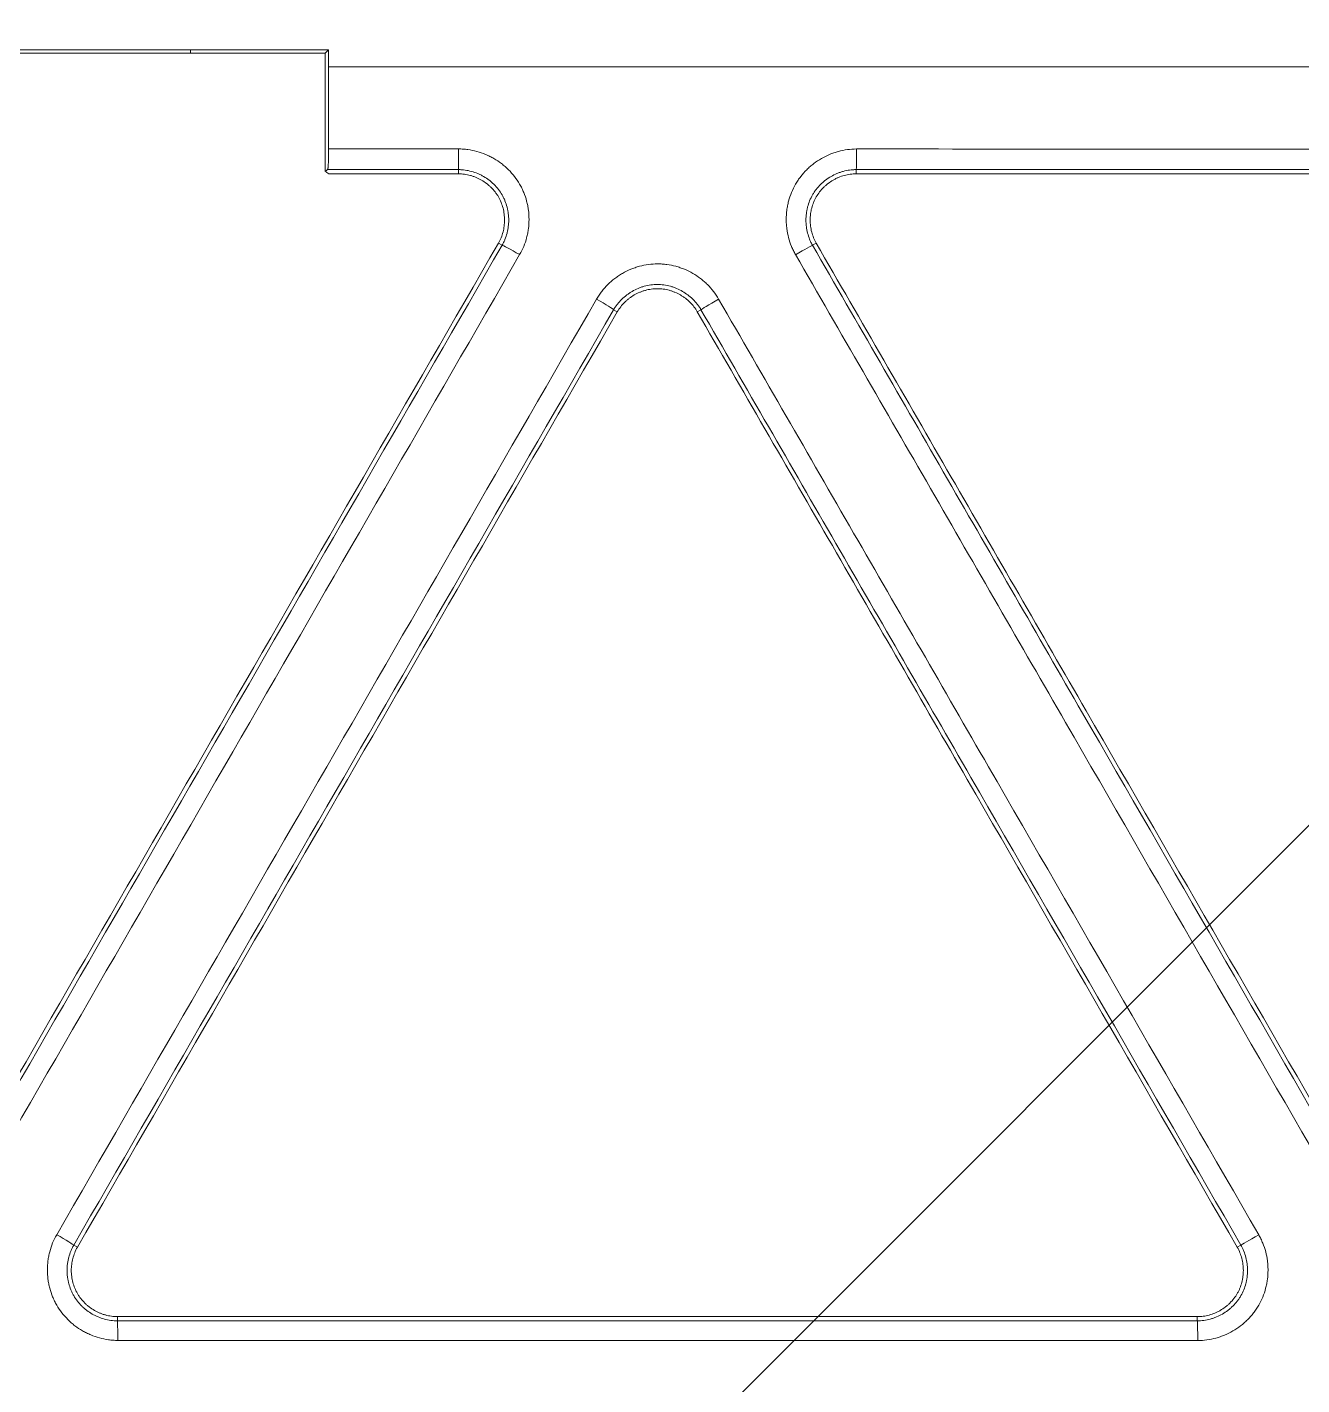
# Model space of a CAD drawing. Header units: inches. Extents: x 405346 to 489838, y -25612 to 14934.
# Drawn here: x 467439.32 to 467469.51, y 4533.59 to 4565.74 of the extents above; entities that cross this region are included whole.
import ezdxf

# ---------------------------------------------------------------- set-up
doc = ezdxf.new("R2010")
doc.units = ezdxf.units.IN
doc.header["$LTSCALE"] = 200
doc.header["$MEASUREMENT"] = 0
doc.linetypes.add('DH-HID2', pattern=[1.2, 0.8, -0.4])
doc.layers.add('FU-FURM', color=251, linetype='DH-HID2')
doc.layers.add('SS-EQ', color=2, linetype='Continuous', lineweight=20)

# ---------------------------------------------------------------- blocks, each defined once
blk = doc.blocks.new('FLLLL')
at = {"layer": 'FU-FURM'}
for centre, radius, start, end in [((467638.62, 3989.606), 194.252, 180.76696, 268.64347), ((467631.305, 3983.29), 213.601, 180.767, 268.64329)]:
    blk.add_arc(centre, radius, start, end, dxfattribs=at)
blk = doc.blocks.new('4way무풍')
at = {"layer": 'SS-EQ'}
for p, q in [((330.224, 330.224), (-339.635, -339.635)), ((202.112, 240.898), (202.112, 243.695)), ((205.27, 240.839), (205.27, 240.938)), ((214.692, 240.938), (214.692, 240.839)), ((206.304, 239.147), (206.217, 239.197)), ((213.744, 239.197), (213.657, 239.147)), ((209.033, 237.572), (208.946, 237.622)), ((211.014, 237.622), (210.928, 237.572)), ((196.159, 215.473), (196.246, 215.424)), ((223.716, 215.424), (223.802, 215.473)), ((197.193, 213.782), (197.193, 213.682)), ((222.768, 213.682), (222.768, 213.782))]:
    blk.add_line(p, q, dxfattribs=at)
for centre, major_axis, ratio, start_param, end_param in [((205.269, 241.412), (0, -0.474), 0.011817, 0.03522, 1.605102), ((214.691, 241.412), (0, -0.474), 0.01545, 0.035014, 1.602164), ((206.714, 238.91), (-0.41, 0.237), 0.034752, 4.717189, 6.248258), ((213.247, 238.91), (-0.41, -0.237), 0.018714, 3.176505, 4.683565), ((208.536, 237.858), (-0.41, 0.237), 0.034331, 3.17652, 4.715798), ((211.425, 237.858), (0.41, 0.237), 0.018909, 1.542275, 3.10668), ((195.749, 215.71), (-0.41, 0.237), 0.030114, 3.176515, 4.711674), ((224.212, 215.71), (-0.41, -0.237), 0.005067, 4.681389, 6.248278), ((197.193, 213.208), (0, 0.474), 0.016632, 4.73696, 6.248274), ((222.768, 213.208), (0, 0.474), 0.024351, 4.731809, 6.248268)]:
    blk.add_ellipse(centre, major_axis=major_axis, ratio=ratio, start_param=start_param, end_param=end_param, dxfattribs=at)
for points, knots in [([(0.032, 346.294), (6.969, 346.294), (13.906, 346.294), (27.78, 346.294), (34.717, 346.294), (55.528, 346.294), (69.403, 346.294), (97.151, 346.294), (111.025, 346.294), (138.774, 346.294), (152.648, 346.294), (180.396, 346.294), (194.27, 346.294), (215.082, 346.294), (222.019, 346.294), (235.893, 346.294), (242.83, 346.293), (253.236, 346.293), (256.704, 346.293), (263.641, 346.293), (267.11, 346.293), (272.313, 346.294), (274.047, 346.294), (276.648, 346.294), (277.516, 346.294), (279.25, 346.293), (280.117, 346.293), (281.418, 346.292), (281.851, 346.292), (282.718, 346.292), (283.152, 346.292), (283.802, 346.293), (284.019, 346.293), (284.453, 346.293), (284.669, 346.294), (285.103, 346.293), (285.32, 346.293), (285.753, 346.29), (285.97, 346.288), (286.62, 346.277), (287.054, 346.265), (287.92, 346.231), (288.353, 346.21), (289.653, 346.132), (290.519, 346.062), (291.818, 345.929), (292.25, 345.88), (292.899, 345.799), (293.116, 345.771), (293.548, 345.712), (294.627, 345.561), (295.697, 345.381), (298.249, 344.897), (299.929, 344.504), (302.417, 343.81), (304.065, 343.312), (305.692, 342.745), (308.116, 341.843), (309.711, 341.171), (311.481, 340.335), (311.677, 340.241), (312.069, 340.051), (312.265, 339.955), (312.851, 339.663), (313.238, 339.464), (314.393, 338.857), (315.91, 338.017), (317.385, 337.118), (318.837, 336.19), (319.553, 335.711), (320.962, 334.724), (322.351, 333.707), (324.369, 332.094), (326.323, 330.393), (327.582, 329.199), (328.355, 328.434), (328.586, 328.204), (328.815, 327.97), (328.968, 327.815), (329.044, 327.736), (329.423, 327.345), (329.723, 327.029), (330.61, 326.072), (331.762, 324.776), (333.399, 322.77), (334.43, 321.391), (335.932, 319.291), (336.873, 317.85), (338.196, 315.627), (339.047, 314.124), (339.838, 312.579), (340.313, 311.601), (340.454, 311.306), (340.593, 311.01), (340.685, 310.812), (340.731, 310.713), (340.958, 310.218), (341.136, 309.82), (341.654, 308.624), (342.309, 307.019), (343.186, 304.582), (343.7, 302.939), (344.419, 300.459), (344.828, 298.787), (345.336, 296.251), (345.487, 295.4), (345.755, 293.69), (345.871, 292.83), (345.994, 291.749), (346.017, 291.532), (346.062, 291.099), (346.083, 290.881), (346.143, 290.23), (346.178, 289.796), (346.239, 288.927), (346.265, 288.492), (346.307, 287.624), (346.324, 287.189), (346.342, 286.538), (346.347, 286.32), (346.354, 285.886), (346.356, 285.669), (346.359, 285.234), (346.359, 285.017), (346.359, 284.582), (346.359, 284.365), (346.359, 283.714), (346.358, 283.279), (346.358, 282.41), (346.358, 281.976), (346.358, 280.672), (346.358, 279.803), (346.359, 278.065), (346.359, 277.196), (346.359, 274.59), (346.359, 272.852), (346.358, 264.162), (346.359, 257.21), (346.359, 236.355), (346.359, 222.452), (346.359, 194.646), (346.359, 180.742), (346.359, 152.936), (346.359, 139.033), (346.359, 111.226), (346.359, 69.516), (346.359, 27.806), (346.359, 0)], [0, 0, 0, 0, 0.03125, 0.03125, 0.0625, 0.0625, 0.125, 0.125, 0.1875, 0.1875, 0.25, 0.25, 0.3125, 0.3125, 0.34375, 0.34375, 0.375, 0.375, 0.390625, 0.390625, 0.40625, 0.40625, 0.414062, 0.414062, 0.417969, 0.417969, 0.421875, 0.421875, 0.423828, 0.423828, 0.425781, 0.425781, 0.426758, 0.426758, 0.427734, 0.427734, 0.428711, 0.428711, 0.429687, 0.429687, 0.431641, 0.431641, 0.433594, 0.433594, 0.4375, 0.4375, 0.439453, 0.439453, 0.44043, 0.44043, 0.441406, 0.445312, 0.445312, 0.453125, 0.453125, 0.457031, 0.460937, 0.460937, 0.46875, 0.46875, 0.469727, 0.469727, 0.470703, 0.470703, 0.472656, 0.472656, 0.476562, 0.480469, 0.480469, 0.484375, 0.484375, 0.488281, 0.492187, 0.496094, 0.5, 0.5, 0.500977, 0.501465, 0.501465, 0.501953, 0.501953, 0.503906, 0.503906, 0.507812, 0.511719, 0.515625, 0.515625, 0.523437, 0.523437, 0.527344, 0.53125, 0.53125, 0.532227, 0.532715, 0.532715, 0.533203, 0.533203, 0.535156, 0.535156, 0.539062, 0.542969, 0.546875, 0.546875, 0.554687, 0.554687, 0.558594, 0.558594, 0.5625, 0.5625, 0.563477, 0.563477, 0.564453, 0.564453, 0.566406, 0.566406, 0.568359, 0.568359, 0.570312, 0.570312, 0.571289, 0.571289, 0.572266, 0.572266, 0.573242, 0.573242, 0.574219, 0.574219, 0.576172, 0.576172, 0.578125, 0.578125, 0.582031, 0.582031, 0.585937, 0.585937, 0.59375, 0.59375, 0.625, 0.625, 0.6875, 0.6875, 0.75, 0.75, 0.8125, 0.8125, 0.875, 1, 1, 1, 1]), ([(345.164, 0), (345.164, 27.72), (345.163, 69.299), (345.162, 110.879), (345.161, 138.598), (345.16, 152.458), (345.159, 180.178), (345.157, 194.038), (345.154, 221.758), (345.152, 235.618), (345.147, 256.407), (345.146, 263.337), (345.145, 272), (345.145, 273.732), (345.144, 276.331), (345.144, 277.197), (345.143, 278.93), (345.142, 279.796), (345.142, 281.095), (345.141, 281.528), (345.141, 282.395), (345.142, 282.828), (345.141, 283.694), (345.141, 284.127), (345.14, 284.777), (345.139, 284.993), (345.136, 285.426), (345.134, 285.643), (345.124, 286.293), (345.113, 286.726), (345.081, 287.592), (345.06, 288.025), (345.009, 288.891), (344.979, 289.324), (344.926, 289.973), (344.898, 290.298), (344.868, 290.622), (344.847, 290.839), (344.836, 290.947), (344.736, 291.92), (344.629, 292.78), (344.379, 294.49), (344.236, 295.34), (343.754, 297.876), (343.361, 299.547), (342.666, 302.024), (342.167, 303.666), (341.312, 306.1), (340.67, 307.703), (340.162, 308.898), (339.901, 309.494), (339.629, 310.086), (339.446, 310.481), (339.353, 310.677), (338.885, 311.657), (338.495, 312.43), (337.684, 313.954), (337.263, 314.706), (336.391, 316.188), (335.94, 316.919), (335.007, 318.359), (334.525, 319.069), (333.532, 320.468), (332.508, 321.846), (330.881, 323.85), (329.736, 325.143), (328.853, 326.097), (328.555, 326.413), (328.177, 326.804), (328.101, 326.882), (327.949, 327.037), (327.721, 327.27), (327.491, 327.5), (326.721, 328.264), (325.466, 329.454), (323.518, 331.149), (321.504, 332.755), (320.119, 333.766), (318.711, 334.748), (317.997, 335.224), (316.546, 336.146), (315.81, 336.592), (314.315, 337.454), (313.557, 337.87), (312.595, 338.371), (312.305, 338.52), (312.014, 338.666), (311.82, 338.764), (311.722, 338.812), (311.235, 339.053), (310.844, 339.24), (309.666, 339.79), (308.875, 340.138), (307.283, 340.799), (305.68, 341.425), (303.244, 342.257), (301.598, 342.742), (299.114, 343.417), (297.436, 343.796), (294.888, 344.258), (294.033, 344.394), (292.957, 344.542), (292.742, 344.57), (292.31, 344.625), (291.663, 344.703), (291.015, 344.771), (289.72, 344.892), (288.856, 344.953), (287.56, 345.018), (287.128, 345.036), (286.48, 345.054), (286.264, 345.059), (285.832, 345.066), (285.615, 345.069), (285.183, 345.072), (284.967, 345.073), (284.535, 345.074), (284.318, 345.075), (283.67, 345.075), (283.237, 345.076), (282.589, 345.076), (282.373, 345.076), (281.94, 345.076), (281.724, 345.076), (281.076, 345.076), (280.643, 345.076), (279.346, 345.077), (278.481, 345.077), (276.752, 345.078), (275.887, 345.078), (273.293, 345.079), (271.563, 345.079), (262.916, 345.08), (255.998, 345.082), (242.162, 345.085), (235.244, 345.086), (221.408, 345.088), (214.49, 345.089), (193.736, 345.092), (179.9, 345.093), (152.228, 345.095), (138.392, 345.096), (110.72, 345.097), (96.884, 345.097), (69.212, 345.098), (55.376, 345.098), (34.622, 345.098), (27.704, 345.099), (13.868, 345.099), (6.95, 345.099), (0.032, 345.099)], [0, 0, 0, 0, 0.125, 0.1875, 0.1875, 0.25, 0.25, 0.3125, 0.3125, 0.375, 0.375, 0.40625, 0.40625, 0.414063, 0.414063, 0.417969, 0.417969, 0.421875, 0.421875, 0.423828, 0.423828, 0.425781, 0.425781, 0.427734, 0.427734, 0.428711, 0.428711, 0.429688, 0.429688, 0.431641, 0.431641, 0.433594, 0.433594, 0.435547, 0.435547, 0.436523, 0.437012, 0.437012, 0.4375, 0.4375, 0.441406, 0.441406, 0.445313, 0.445313, 0.453125, 0.453125, 0.457031, 0.460938, 0.464844, 0.464844, 0.466797, 0.467773, 0.467773, 0.46875, 0.46875, 0.472656, 0.472656, 0.476563, 0.476563, 0.480469, 0.480469, 0.484375, 0.484375, 0.488281, 0.492188, 0.496094, 0.496094, 0.498047, 0.498047, 0.498535, 0.498535, 0.499023, 0.5, 0.5, 0.503906, 0.507813, 0.511719, 0.515625, 0.515625, 0.519531, 0.519531, 0.523438, 0.523438, 0.527344, 0.527344, 0.52832, 0.528809, 0.528809, 0.529297, 0.529297, 0.53125, 0.53125, 0.535156, 0.535156, 0.539063, 0.542969, 0.546875, 0.546875, 0.554688, 0.554688, 0.558594, 0.558594, 0.55957, 0.55957, 0.560547, 0.5625, 0.5625, 0.566406, 0.566406, 0.568359, 0.568359, 0.569336, 0.569336, 0.570313, 0.570313, 0.571289, 0.571289, 0.572266, 0.572266, 0.574219, 0.574219, 0.575195, 0.575195, 0.576172, 0.576172, 0.578125, 0.578125, 0.582031, 0.582031, 0.585938, 0.585938, 0.59375, 0.59375, 0.625, 0.625, 0.65625, 0.65625, 0.6875, 0.6875, 0.75, 0.75, 0.8125, 0.8125, 0.875, 0.875, 0.9375, 0.9375, 0.96875, 0.96875, 1, 1, 1, 1]), ([(182.757, 243.778), (185.452, 243.778), (188.146, 243.778), (193.535, 243.778), (196.229, 243.778), (198.923, 243.778)], [0, 0, 0, 0, 0.5, 0.5, 1, 1, 1, 1]), ([(198.923, 243.777), (199.468, 243.777), (200.013, 243.776), (201.102, 243.775), (201.647, 243.775), (202.191, 243.774)], [0, 0, 0, 0, 0.5, 0.5, 1, 1, 1, 1]), ([(202.191, 243.774), (202.178, 243.761), (202.165, 243.747), (202.138, 243.721), (202.125, 243.708), (202.112, 243.695)], [0, 0, 0, 0, 0.5, 0.5, 1, 1, 1, 1]), ([(238.109, 243.372), (235.116, 243.372), (232.123, 243.372), (226.137, 243.372), (223.144, 243.372), (217.158, 243.372), (214.165, 243.372), (208.179, 243.372), (205.185, 243.372), (202.192, 243.372)], [0, 0, 0, 0, 0.25, 0.25, 0.5, 0.5, 0.75, 0.75, 1, 1, 1, 1]), ([(202.172, 240.938), (202.174, 240.939), (202.175, 240.943), (202.178, 240.954), (202.178, 240.958), (202.18, 240.968), (202.181, 240.974), (202.183, 240.993), (202.184, 241.009), (202.186, 241.036), (202.187, 241.046), (202.188, 241.066), (202.189, 241.077), (202.19, 241.111), (202.191, 241.136), (202.193, 241.175), (202.193, 241.189), (202.194, 241.217), (202.194, 241.245), (202.195, 241.275), (202.195, 241.305), (202.195, 241.32), (202.196, 241.366), (202.196, 241.397), (202.196, 241.428)], [0, 0, 0, 0, 0.125, 0.125, 0.1875, 0.1875, 0.25, 0.25, 0.375, 0.375, 0.4375, 0.4375, 0.5, 0.5, 0.625, 0.625, 0.6875, 0.6875, 0.75, 0.8125, 0.8125, 0.875, 0.875, 1, 1, 1, 1]), ([(205.275, 241.428), (205.312, 241.428), (205.349, 241.427), (205.422, 241.422), (205.458, 241.418), (205.566, 241.403), (205.708, 241.374), (205.845, 241.327), (205.93, 241.292), (205.947, 241.284), (205.98, 241.269), (206.03, 241.245), (206.078, 241.22), (206.172, 241.165), (206.232, 241.125), (206.319, 241.059), (206.347, 241.036), (206.388, 241), (206.402, 240.987), (206.429, 240.962), (206.442, 240.95), (206.507, 240.886), (206.603, 240.777), (206.684, 240.656), (206.738, 240.562), (206.756, 240.529), (206.788, 240.463), (206.803, 240.43), (206.844, 240.33), (206.867, 240.261), (206.895, 240.156), (206.903, 240.121), (206.913, 240.067), (206.916, 240.049), (206.922, 240.013), (206.925, 239.995), (206.937, 239.904), (206.946, 239.759), (206.937, 239.614), (206.925, 239.524), (206.922, 239.506), (206.916, 239.47), (206.913, 239.452), (206.903, 239.398), (206.895, 239.362), (206.867, 239.257), (206.844, 239.188), (206.789, 239.054), (206.757, 238.989), (206.72, 238.925)], [0, 0, 0, 0, 0.03125, 0.03125, 0.0625, 0.0625, 0.125, 0.1875, 0.1875, 0.203125, 0.203125, 0.21875, 0.25, 0.25, 0.3125, 0.3125, 0.34375, 0.34375, 0.359375, 0.359375, 0.375, 0.375, 0.4375, 0.5, 0.5, 0.53125, 0.53125, 0.5625, 0.5625, 0.625, 0.625, 0.65625, 0.65625, 0.671875, 0.671875, 0.6875, 0.6875, 0.75, 0.8125, 0.8125, 0.828125, 0.828125, 0.84375, 0.84375, 0.875, 0.875, 0.9375, 0.9375, 1, 1, 1, 1]), ([(213.254, 238.925), (213.236, 238.956), (213.219, 238.989), (213.187, 239.055), (213.172, 239.088), (213.13, 239.189), (213.085, 239.326), (213.057, 239.469), (213.045, 239.56), (213.043, 239.578), (213.04, 239.614), (213.035, 239.669), (213.033, 239.723), (213.034, 239.832), (213.038, 239.904), (213.052, 240.013), (213.058, 240.048), (213.068, 240.102), (213.072, 240.12), (213.08, 240.156), (213.085, 240.174), (213.108, 240.262), (213.154, 240.399), (213.218, 240.53), (213.273, 240.624), (213.292, 240.656), (213.333, 240.716), (213.354, 240.746), (213.421, 240.832), (213.468, 240.886), (213.546, 240.962), (213.572, 240.987), (213.613, 241.023), (213.627, 241.035), (213.656, 241.058), (213.67, 241.069), (213.743, 241.125), (213.864, 241.205), (213.994, 241.27), (214.078, 241.305), (214.095, 241.312), (214.129, 241.325), (214.146, 241.331), (214.198, 241.349), (214.233, 241.359), (214.338, 241.388), (214.409, 241.402), (214.553, 241.422), (214.625, 241.427), (214.699, 241.427)], [0, 0, 0, 0, 0.03125, 0.03125, 0.0625, 0.0625, 0.125, 0.1875, 0.1875, 0.203125, 0.203125, 0.21875, 0.25, 0.25, 0.3125, 0.3125, 0.34375, 0.34375, 0.359375, 0.359375, 0.375, 0.375, 0.4375, 0.5, 0.5, 0.53125, 0.53125, 0.5625, 0.5625, 0.625, 0.625, 0.65625, 0.65625, 0.671875, 0.671875, 0.6875, 0.6875, 0.75, 0.8125, 0.8125, 0.828125, 0.828125, 0.84375, 0.84375, 0.875, 0.875, 0.9375, 0.9375, 1, 1, 1, 1]), ([(214.699, 241.427), (218.156, 241.426), (221.613, 241.426), (228.526, 241.425), (231.983, 241.425), (235.44, 241.424)], [0, 0, 0, 0, 0.5, 0.5, 1, 1, 1, 1]), ([(206.304, 239.147), (206.306, 239.15), (206.307, 239.153), (206.31, 239.159), (206.315, 239.167), (206.326, 239.187), (206.347, 239.228), (206.363, 239.264), (206.392, 239.335), (206.409, 239.385), (206.428, 239.46), (206.434, 239.485), (206.444, 239.537), (206.448, 239.563), (206.458, 239.64), (206.465, 239.744), (206.458, 239.847), (206.45, 239.912), (206.448, 239.925), (206.444, 239.951), (206.437, 239.99), (206.428, 240.028), (206.409, 240.103), (206.392, 240.152), (206.363, 240.224), (206.352, 240.248), (206.329, 240.295), (206.317, 240.318), (206.278, 240.386), (206.249, 240.429), (206.185, 240.511), (206.151, 240.55), (206.105, 240.596), (206.095, 240.605), (206.076, 240.622), (206.066, 240.631), (206.037, 240.657), (206.016, 240.673), (205.954, 240.721), (205.911, 240.749), (205.844, 240.788), (205.809, 240.807), (205.774, 240.824), (205.75, 240.835), (205.738, 240.84), (205.678, 240.865), (205.579, 240.899), (205.478, 240.92), (205.401, 240.931), (205.375, 240.934), (205.335, 240.936), (205.322, 240.937), (205.303, 240.938), (205.293, 240.938), (205.283, 240.938), (205.276, 240.938), (205.273, 240.938), (205.27, 240.938)], [0, 0, 0, 0, 0.003906, 0.003906, 0.007813, 0.015625, 0.03125, 0.0625, 0.0625, 0.125, 0.125, 0.15625, 0.15625, 0.1875, 0.1875, 0.25, 0.3125, 0.3125, 0.328125, 0.328125, 0.34375, 0.375, 0.375, 0.4375, 0.4375, 0.46875, 0.46875, 0.5, 0.5, 0.5625, 0.5625, 0.625, 0.625, 0.640625, 0.640625, 0.65625, 0.65625, 0.6875, 0.6875, 0.75, 0.75, 0.78125, 0.796875, 0.796875, 0.8125, 0.8125, 0.875, 0.9375, 0.9375, 0.96875, 0.96875, 0.984375, 0.984375, 0.992188, 0.996094, 0.996094, 1, 1, 1, 1]), ([(205.27, 240.839), (205.318, 240.839), (205.366, 240.836), (205.46, 240.823), (205.506, 240.813), (205.575, 240.794), (205.598, 240.787), (205.643, 240.771), (205.666, 240.763), (205.732, 240.735), (205.817, 240.693), (205.897, 240.64), (205.944, 240.604), (205.954, 240.596), (205.972, 240.581), (206, 240.558), (206.026, 240.534), (206.077, 240.484), (206.108, 240.448), (206.152, 240.392), (206.166, 240.373), (206.193, 240.333), (206.206, 240.312), (206.242, 240.25), (206.283, 240.165), (206.313, 240.074), (206.332, 240.005), (206.337, 239.982), (206.346, 239.934), (206.35, 239.911), (206.359, 239.84), (206.362, 239.793), (206.362, 239.721), (206.361, 239.697), (206.358, 239.65), (206.356, 239.626), (206.347, 239.554), (206.329, 239.461), (206.299, 239.371), (206.263, 239.283), (206.242, 239.239), (206.217, 239.197)], [0, 0, 0, 0, 0.0625, 0.0625, 0.125, 0.125, 0.15625, 0.15625, 0.1875, 0.1875, 0.25, 0.3125, 0.3125, 0.328125, 0.328125, 0.34375, 0.375, 0.375, 0.4375, 0.4375, 0.46875, 0.46875, 0.5, 0.5, 0.5625, 0.625, 0.625, 0.65625, 0.65625, 0.6875, 0.6875, 0.75, 0.75, 0.78125, 0.78125, 0.8125, 0.8125, 0.875, 0.9375, 0.9375, 1, 1, 1, 1]), ([(214.692, 240.938), (214.688, 240.938), (214.685, 240.938), (214.679, 240.938), (214.669, 240.938), (214.646, 240.937), (214.6, 240.935), (214.561, 240.931), (214.484, 240.921), (214.434, 240.91), (214.358, 240.89), (214.333, 240.882), (214.284, 240.865), (214.259, 240.856), (214.187, 240.825), (214.094, 240.779), (214.008, 240.722), (213.955, 240.682), (213.945, 240.674), (213.925, 240.657), (213.895, 240.632), (213.866, 240.606), (213.811, 240.551), (213.777, 240.512), (213.729, 240.451), (213.714, 240.43), (213.684, 240.386), (213.67, 240.364), (213.631, 240.296), (213.608, 240.25), (213.569, 240.154), (213.553, 240.105), (213.533, 240.029), (213.527, 240.003), (213.517, 239.952), (213.513, 239.926), (213.503, 239.849), (213.5, 239.797), (213.5, 239.719), (213.501, 239.693), (213.503, 239.654), (213.504, 239.641), (213.506, 239.615), (213.508, 239.602), (213.516, 239.537), (213.536, 239.435), (213.568, 239.337), (213.598, 239.264), (213.608, 239.24), (213.626, 239.205), (213.632, 239.193), (213.641, 239.176), (213.646, 239.167), (213.651, 239.159), (213.654, 239.153), (213.655, 239.15), (213.657, 239.147)], [0, 0, 0, 0, 0.003906, 0.003906, 0.007812, 0.015625, 0.03125, 0.0625, 0.0625, 0.125, 0.125, 0.15625, 0.15625, 0.1875, 0.1875, 0.25, 0.3125, 0.3125, 0.328125, 0.328125, 0.34375, 0.375, 0.375, 0.4375, 0.4375, 0.46875, 0.46875, 0.5, 0.5, 0.5625, 0.5625, 0.625, 0.625, 0.65625, 0.65625, 0.6875, 0.6875, 0.75, 0.75, 0.78125, 0.78125, 0.796875, 0.796875, 0.8125, 0.8125, 0.875, 0.9375, 0.9375, 0.96875, 0.96875, 0.984375, 0.984375, 0.992187, 0.996094, 0.996094, 1, 1, 1, 1]), ([(213.744, 239.197), (213.72, 239.239), (213.699, 239.282), (213.663, 239.37), (213.648, 239.415), (213.63, 239.484), (213.625, 239.508), (213.616, 239.555), (213.612, 239.579), (213.603, 239.65), (213.597, 239.744), (213.603, 239.84), (213.61, 239.899), (213.612, 239.911), (213.616, 239.935), (213.622, 239.97), (213.63, 240.005), (213.648, 240.074), (213.663, 240.119), (213.69, 240.185), (213.7, 240.207), (213.721, 240.25), (213.732, 240.271), (213.768, 240.333), (213.821, 240.412), (213.884, 240.483), (213.935, 240.534), (213.953, 240.55), (213.989, 240.582), (214.007, 240.597), (214.064, 240.64), (214.104, 240.666), (214.166, 240.702), (214.197, 240.719), (214.23, 240.735), (214.251, 240.745), (214.262, 240.749), (214.318, 240.773), (214.408, 240.804), (214.501, 240.823), (214.595, 240.836), (214.644, 240.839), (214.692, 240.839)], [0, 0, 0, 0, 0.0625, 0.0625, 0.125, 0.125, 0.15625, 0.15625, 0.1875, 0.1875, 0.25, 0.3125, 0.3125, 0.328125, 0.328125, 0.34375, 0.375, 0.375, 0.4375, 0.4375, 0.46875, 0.46875, 0.5, 0.5, 0.5625, 0.625, 0.625, 0.65625, 0.65625, 0.6875, 0.6875, 0.75, 0.75, 0.78125, 0.796875, 0.796875, 0.8125, 0.8125, 0.875, 0.9375, 0.9375, 1, 1, 1, 1]), ([(235.429, 240.938), (231.973, 240.938), (228.517, 240.938), (221.605, 240.938), (218.148, 240.938), (214.692, 240.938)], [0, 0, 0, 0, 0.5, 0.5, 1, 1, 1, 1]), ([(235.429, 240.839), (231.973, 240.839), (228.517, 240.839), (221.605, 240.839), (218.148, 240.839), (214.692, 240.839)], [0, 0, 0, 0, 0.5, 0.5, 1, 1, 1, 1]), ([(193.43, 217.049), (195.561, 220.741), (197.693, 224.432), (201.955, 231.815), (204.086, 235.506), (206.217, 239.197)], [0, 0, 0, 0, 0.5, 0.5, 1, 1, 1, 1]), ([(213.744, 239.197), (214.809, 237.352), (215.875, 235.506), (218.006, 231.815), (219.072, 229.969), (222.269, 224.432), (224.4, 220.741), (226.531, 217.049)], [0, 0, 0, 0, 0.25, 0.25, 0.5, 0.5, 1, 1, 1, 1]), ([(193.517, 216.999), (195.648, 220.691), (197.779, 224.382), (202.042, 231.765), (204.173, 235.456), (206.304, 239.147)], [0, 0, 0, 0, 0.5, 0.5, 1, 1, 1, 1]), ([(206.72, 238.925), (204.589, 235.234), (202.458, 231.542), (198.196, 224.158), (196.065, 220.466), (193.933, 216.774)], [0, 0, 0, 0, 0.5, 0.5, 1, 1, 1, 1]), ([(226.046, 216.771), (223.914, 220.464), (221.782, 224.156), (218.584, 229.695), (217.518, 231.541), (215.386, 235.233), (214.32, 237.079), (213.254, 238.925)], [0, 0, 0, 0, 0.5, 0.5, 0.75, 0.75, 1, 1, 1, 1]), ([(213.657, 239.147), (214.723, 237.302), (215.788, 235.456), (217.919, 231.765), (218.985, 229.919), (222.182, 224.382), (224.313, 220.69), (226.444, 216.999)], [0, 0, 0, 0, 0.25, 0.25, 0.5, 0.5, 1, 1, 1, 1]), ([(208.543, 237.873), (208.561, 237.905), (208.581, 237.936), (208.622, 237.997), (208.643, 238.026), (208.71, 238.113), (208.806, 238.221), (208.915, 238.316), (208.988, 238.372), (209.003, 238.382), (209.033, 238.404), (209.078, 238.435), (209.124, 238.463), (209.218, 238.518), (209.283, 238.55), (209.384, 238.592), (209.418, 238.605), (209.47, 238.623), (209.487, 238.628), (209.522, 238.639), (209.54, 238.644), (209.628, 238.668), (209.77, 238.697), (209.914, 238.707), (210.024, 238.707), (210.061, 238.705), (210.134, 238.701), (210.17, 238.697), (210.278, 238.682), (210.348, 238.668), (210.453, 238.639), (210.488, 238.629), (210.54, 238.611), (210.557, 238.605), (210.591, 238.592), (210.608, 238.585), (210.693, 238.55), (210.823, 238.485), (210.944, 238.405), (211.016, 238.349), (211.03, 238.338), (211.059, 238.315), (211.073, 238.303), (211.114, 238.267), (211.141, 238.242), (211.218, 238.165), (211.266, 238.111), (211.355, 237.996), (211.395, 237.936), (211.432, 237.873)], [0, 0, 0, 0, 0.03125, 0.03125, 0.0625, 0.0625, 0.125, 0.1875, 0.1875, 0.203125, 0.203125, 0.21875, 0.25, 0.25, 0.3125, 0.3125, 0.34375, 0.34375, 0.359375, 0.359375, 0.375, 0.375, 0.4375, 0.5, 0.5, 0.53125, 0.53125, 0.5625, 0.5625, 0.625, 0.625, 0.65625, 0.65625, 0.671875, 0.671875, 0.6875, 0.6875, 0.75, 0.8125, 0.8125, 0.828125, 0.828125, 0.84375, 0.84375, 0.875, 0.875, 0.9375, 0.9375, 1, 1, 1, 1]), ([(211.014, 237.622), (211.013, 237.624), (211.011, 237.627), (211.008, 237.633), (211.003, 237.641), (210.991, 237.661), (210.966, 237.699), (210.943, 237.731), (210.896, 237.792), (210.861, 237.831), (210.806, 237.886), (210.787, 237.903), (210.747, 237.938), (210.727, 237.954), (210.664, 238.002), (210.578, 238.059), (210.485, 238.105), (210.425, 238.131), (210.412, 238.136), (210.388, 238.145), (210.351, 238.158), (210.314, 238.17), (210.239, 238.19), (210.188, 238.201), (210.111, 238.211), (210.085, 238.214), (210.033, 238.217), (210.006, 238.218), (209.928, 238.218), (209.876, 238.215), (209.774, 238.201), (209.723, 238.19), (209.647, 238.17), (209.622, 238.162), (209.573, 238.145), (209.548, 238.135), (209.477, 238.105), (209.43, 238.082), (209.363, 238.043), (209.33, 238.023), (209.297, 238.001), (209.276, 237.986), (209.265, 237.978), (209.213, 237.938), (209.135, 237.87), (209.066, 237.793), (209.018, 237.731), (209.003, 237.71), (208.981, 237.678), (208.974, 237.667), (208.963, 237.65), (208.958, 237.641), (208.953, 237.633), (208.95, 237.627), (208.948, 237.625), (208.946, 237.622)], [0, 0, 0, 0, 0.003906, 0.003906, 0.007813, 0.015625, 0.03125, 0.0625, 0.0625, 0.125, 0.125, 0.15625, 0.15625, 0.1875, 0.1875, 0.25, 0.3125, 0.3125, 0.328125, 0.328125, 0.34375, 0.375, 0.375, 0.4375, 0.4375, 0.46875, 0.46875, 0.5, 0.5, 0.5625, 0.5625, 0.625, 0.625, 0.65625, 0.65625, 0.6875, 0.6875, 0.75, 0.75, 0.78125, 0.796875, 0.796875, 0.8125, 0.8125, 0.875, 0.9375, 0.9375, 0.96875, 0.96875, 0.984375, 0.984375, 0.992188, 0.996094, 0.996094, 1, 1, 1, 1]), ([(195.756, 215.722), (197.887, 219.414), (200.019, 223.106), (204.281, 230.49), (206.412, 234.181), (208.543, 237.873)], [0, 0, 0, 0, 0.5, 0.5, 1, 1, 1, 1]), ([(209.033, 237.572), (209.057, 237.614), (209.084, 237.653), (209.142, 237.728), (209.173, 237.764), (209.224, 237.814), (209.242, 237.83), (209.278, 237.862), (209.297, 237.877), (209.354, 237.92), (209.433, 237.973), (209.518, 238.015), (209.574, 238.038), (209.585, 238.043), (209.607, 238.051), (209.641, 238.064), (209.675, 238.074), (209.744, 238.093), (209.79, 238.103), (209.861, 238.112), (209.885, 238.115), (209.932, 238.118), (209.956, 238.119), (210.028, 238.119), (210.123, 238.113), (210.217, 238.094), (210.286, 238.075), (210.309, 238.068), (210.354, 238.052), (210.376, 238.043), (210.442, 238.016), (210.485, 237.995), (210.547, 237.959), (210.577, 237.94), (210.607, 237.92), (210.626, 237.906), (210.636, 237.899), (210.684, 237.863), (210.756, 237.8), (210.819, 237.729), (210.877, 237.654), (210.904, 237.614), (210.928, 237.572)], [0, 0, 0, 0, 0.0625, 0.0625, 0.125, 0.125, 0.15625, 0.15625, 0.1875, 0.1875, 0.25, 0.3125, 0.3125, 0.328125, 0.328125, 0.34375, 0.375, 0.375, 0.4375, 0.4375, 0.46875, 0.46875, 0.5, 0.5, 0.5625, 0.625, 0.625, 0.65625, 0.65625, 0.6875, 0.6875, 0.75, 0.75, 0.78125, 0.796875, 0.796875, 0.8125, 0.8125, 0.875, 0.9375, 0.9375, 1, 1, 1, 1]), ([(211.432, 237.873), (212.498, 236.027), (213.564, 234.181), (215.696, 230.489), (216.761, 228.642), (219.959, 223.104), (222.091, 219.412), (224.223, 215.719)], [0, 0, 0, 0, 0.25, 0.25, 0.5, 0.5, 1, 1, 1, 1]), ([(208.946, 237.622), (206.815, 233.931), (204.684, 230.239), (200.422, 222.857), (198.29, 219.165), (196.159, 215.473)], [0, 0, 0, 0, 0.5, 0.5, 1, 1, 1, 1]), ([(209.033, 237.572), (206.902, 233.881), (204.771, 230.189), (200.508, 222.807), (198.377, 219.115), (196.246, 215.424)], [0, 0, 0, 0, 0.5, 0.5, 1, 1, 1, 1]), ([(223.716, 215.424), (221.584, 219.115), (219.453, 222.807), (216.256, 228.344), (215.191, 230.19), (213.06, 233.881), (211.994, 235.726), (210.928, 237.572)], [0, 0, 0, 0, 0.5, 0.5, 0.75, 0.75, 1, 1, 1, 1]), ([(223.802, 215.473), (221.67, 219.165), (219.539, 222.856), (216.342, 228.393), (215.277, 230.239), (213.146, 233.93), (212.08, 235.776), (211.014, 237.622)], [0, 0, 0, 0, 0.5, 0.5, 0.75, 0.75, 1, 1, 1, 1]), ([(197.201, 213.22), (197.164, 213.22), (197.127, 213.221), (197.054, 213.226), (197.018, 213.23), (196.91, 213.244), (196.768, 213.274), (196.631, 213.321), (196.546, 213.356), (196.529, 213.363), (196.496, 213.379), (196.447, 213.402), (196.399, 213.428), (196.304, 213.482), (196.244, 213.523), (196.157, 213.589), (196.129, 213.612), (196.088, 213.648), (196.074, 213.66), (196.047, 213.685), (196.034, 213.698), (195.97, 213.762), (195.874, 213.871), (195.793, 213.991), (195.738, 214.086), (195.72, 214.118), (195.688, 214.184), (195.673, 214.217), (195.632, 214.318), (195.609, 214.386), (195.582, 214.491), (195.573, 214.527), (195.563, 214.58), (195.56, 214.598), (195.554, 214.635), (195.551, 214.653), (195.54, 214.743), (195.53, 214.888), (195.54, 215.033), (195.551, 215.123), (195.554, 215.141), (195.56, 215.178), (195.563, 215.196), (195.573, 215.25), (195.582, 215.285), (195.609, 215.39), (195.632, 215.459), (195.687, 215.593), (195.719, 215.658), (195.756, 215.722)], [0, 0, 0, 0, 0.03125, 0.03125, 0.0625, 0.0625, 0.125, 0.1875, 0.1875, 0.203125, 0.203125, 0.21875, 0.25, 0.25, 0.3125, 0.3125, 0.34375, 0.34375, 0.359375, 0.359375, 0.375, 0.375, 0.4375, 0.5, 0.5, 0.53125, 0.53125, 0.5625, 0.5625, 0.625, 0.625, 0.65625, 0.65625, 0.671875, 0.671875, 0.6875, 0.6875, 0.75, 0.8125, 0.8125, 0.828125, 0.828125, 0.84375, 0.84375, 0.875, 0.875, 0.9375, 0.9375, 1, 1, 1, 1]), ([(224.223, 215.719), (224.242, 215.687), (224.259, 215.655), (224.291, 215.589), (224.306, 215.556), (224.348, 215.455), (224.393, 215.317), (224.421, 215.175), (224.433, 215.084), (224.435, 215.066), (224.438, 215.029), (224.443, 214.975), (224.444, 214.92), (224.444, 214.812), (224.44, 214.739), (224.426, 214.631), (224.42, 214.595), (224.409, 214.541), (224.406, 214.523), (224.397, 214.488), (224.393, 214.47), (224.37, 214.382), (224.324, 214.244), (224.26, 214.114), (224.205, 214.019), (224.186, 213.988), (224.145, 213.927), (224.124, 213.898), (224.057, 213.812), (224.009, 213.758), (223.932, 213.681), (223.892, 213.644), (223.85, 213.609), (223.822, 213.586), (223.808, 213.574), (223.735, 213.519), (223.614, 213.439), (223.484, 213.374), (223.4, 213.339), (223.383, 213.332), (223.349, 213.319), (223.332, 213.313), (223.28, 213.295), (223.245, 213.285), (223.14, 213.256), (223.069, 213.242), (222.925, 213.222), (222.853, 213.217), (222.779, 213.217)], [0, 0, 0, 0, 0.03125, 0.03125, 0.0625, 0.0625, 0.125, 0.1875, 0.1875, 0.203125, 0.203125, 0.21875, 0.25, 0.25, 0.3125, 0.3125, 0.34375, 0.34375, 0.359375, 0.359375, 0.375, 0.375, 0.4375, 0.5, 0.5, 0.53125, 0.53125, 0.5625, 0.5625, 0.625, 0.625, 0.65625, 0.671875, 0.671875, 0.6875, 0.6875, 0.75, 0.8125, 0.8125, 0.828125, 0.828125, 0.84375, 0.84375, 0.875, 0.875, 0.9375, 0.9375, 1, 1, 1, 1]), ([(196.159, 215.473), (196.157, 215.471), (196.156, 215.468), (196.153, 215.462), (196.148, 215.453), (196.137, 215.433), (196.116, 215.393), (196.1, 215.357), (196.071, 215.285), (196.054, 215.236), (196.034, 215.161), (196.029, 215.135), (196.019, 215.084), (196.014, 215.058), (196.004, 214.98), (195.998, 214.877), (196.004, 214.773), (196.013, 214.708), (196.014, 214.695), (196.019, 214.669), (196.025, 214.63), (196.034, 214.592), (196.054, 214.517), (196.07, 214.468), (196.099, 214.396), (196.11, 214.372), (196.133, 214.325), (196.145, 214.302), (196.185, 214.234), (196.214, 214.191), (196.277, 214.109), (196.312, 214.07), (196.367, 214.015), (196.387, 213.997), (196.426, 213.963), (196.446, 213.946), (196.508, 213.899), (196.552, 213.87), (196.619, 213.831), (196.653, 213.813), (196.689, 213.796), (196.713, 213.785), (196.725, 213.78), (196.785, 213.754), (196.883, 213.72), (196.985, 213.699), (197.062, 213.689), (197.088, 213.686), (197.128, 213.683), (197.141, 213.683), (197.16, 213.682), (197.17, 213.682), (197.18, 213.682), (197.187, 213.682), (197.19, 213.682), (197.193, 213.682)], [0, 0, 0, 0, 0.003906, 0.003906, 0.007813, 0.015625, 0.03125, 0.0625, 0.0625, 0.125, 0.125, 0.15625, 0.15625, 0.1875, 0.1875, 0.25, 0.3125, 0.3125, 0.328125, 0.328125, 0.34375, 0.375, 0.375, 0.4375, 0.4375, 0.46875, 0.46875, 0.5, 0.5, 0.5625, 0.5625, 0.625, 0.625, 0.65625, 0.65625, 0.6875, 0.6875, 0.75, 0.75, 0.78125, 0.796875, 0.796875, 0.8125, 0.8125, 0.875, 0.9375, 0.9375, 0.96875, 0.96875, 0.984375, 0.984375, 0.992188, 0.996094, 0.996094, 1, 1, 1, 1]), ([(197.193, 213.782), (197.145, 213.782), (197.098, 213.785), (197.003, 213.798), (196.957, 213.808), (196.888, 213.827), (196.865, 213.834), (196.82, 213.849), (196.797, 213.858), (196.731, 213.886), (196.646, 213.928), (196.567, 213.981), (196.519, 214.017), (196.509, 214.025), (196.491, 214.04), (196.463, 214.063), (196.437, 214.087), (196.386, 214.137), (196.355, 214.173), (196.311, 214.229), (196.297, 214.248), (196.27, 214.288), (196.258, 214.308), (196.222, 214.371), (196.18, 214.456), (196.15, 214.546), (196.131, 214.616), (196.126, 214.639), (196.117, 214.686), (196.113, 214.71), (196.104, 214.781), (196.101, 214.828), (196.101, 214.9), (196.102, 214.923), (196.105, 214.971), (196.107, 214.995), (196.116, 215.067), (196.134, 215.16), (196.164, 215.25), (196.2, 215.338), (196.221, 215.382), (196.246, 215.424)], [0, 0, 0, 0, 0.0625, 0.0625, 0.125, 0.125, 0.15625, 0.15625, 0.1875, 0.1875, 0.25, 0.3125, 0.3125, 0.328125, 0.328125, 0.34375, 0.375, 0.375, 0.4375, 0.4375, 0.46875, 0.46875, 0.5, 0.5, 0.5625, 0.625, 0.625, 0.65625, 0.65625, 0.6875, 0.6875, 0.75, 0.75, 0.78125, 0.78125, 0.8125, 0.8125, 0.875, 0.9375, 0.9375, 1, 1, 1, 1]), ([(222.768, 213.682), (222.771, 213.682), (222.775, 213.682), (222.781, 213.682), (222.791, 213.682), (222.814, 213.683), (222.859, 213.685), (222.898, 213.689), (222.975, 213.699), (223.026, 213.71), (223.101, 213.73), (223.126, 213.738), (223.176, 213.755), (223.2, 213.765), (223.272, 213.795), (223.365, 213.841), (223.452, 213.898), (223.504, 213.938), (223.514, 213.946), (223.534, 213.963), (223.564, 213.988), (223.593, 214.014), (223.648, 214.069), (223.683, 214.108), (223.73, 214.169), (223.746, 214.19), (223.775, 214.234), (223.789, 214.256), (223.828, 214.324), (223.851, 214.371), (223.89, 214.466), (223.906, 214.516), (223.926, 214.591), (223.932, 214.617), (223.942, 214.668), (223.946, 214.694), (223.956, 214.771), (223.959, 214.823), (223.959, 214.901), (223.958, 214.927), (223.956, 214.966), (223.955, 214.979), (223.952, 215.005), (223.951, 215.018), (223.943, 215.083), (223.923, 215.185), (223.89, 215.284), (223.861, 215.356), (223.85, 215.38), (223.833, 215.415), (223.827, 215.427), (223.818, 215.444), (223.813, 215.453), (223.808, 215.462), (223.805, 215.467), (223.803, 215.47), (223.802, 215.473)], [0, 0, 0, 0, 0.003906, 0.003906, 0.007813, 0.015625, 0.03125, 0.0625, 0.0625, 0.125, 0.125, 0.15625, 0.15625, 0.1875, 0.1875, 0.25, 0.3125, 0.3125, 0.328125, 0.328125, 0.34375, 0.375, 0.375, 0.4375, 0.4375, 0.46875, 0.46875, 0.5, 0.5, 0.5625, 0.5625, 0.625, 0.625, 0.65625, 0.65625, 0.6875, 0.6875, 0.75, 0.75, 0.78125, 0.78125, 0.796875, 0.796875, 0.8125, 0.8125, 0.875, 0.9375, 0.9375, 0.96875, 0.96875, 0.984375, 0.984375, 0.992188, 0.996094, 0.996094, 1, 1, 1, 1]), ([(223.716, 215.424), (223.74, 215.382), (223.761, 215.339), (223.797, 215.251), (223.812, 215.206), (223.83, 215.137), (223.835, 215.113), (223.844, 215.066), (223.848, 215.042), (223.857, 214.971), (223.863, 214.876), (223.857, 214.781), (223.849, 214.722), (223.848, 214.71), (223.844, 214.686), (223.838, 214.651), (223.83, 214.616), (223.812, 214.547), (223.797, 214.502), (223.77, 214.436), (223.76, 214.414), (223.739, 214.371), (223.728, 214.35), (223.692, 214.288), (223.639, 214.209), (223.576, 214.138), (223.525, 214.087), (223.507, 214.071), (223.471, 214.039), (223.452, 214.024), (223.395, 213.981), (223.356, 213.954), (223.294, 213.919), (223.273, 213.908), (223.23, 213.886), (223.208, 213.876), (223.142, 213.848), (223.052, 213.817), (222.959, 213.798), (222.864, 213.785), (222.816, 213.782), (222.768, 213.782)], [0, 0, 0, 0, 0.0625, 0.0625, 0.125, 0.125, 0.15625, 0.15625, 0.1875, 0.1875, 0.25, 0.3125, 0.3125, 0.328125, 0.328125, 0.34375, 0.375, 0.375, 0.4375, 0.4375, 0.46875, 0.46875, 0.5, 0.5, 0.5625, 0.625, 0.625, 0.65625, 0.65625, 0.6875, 0.6875, 0.75, 0.75, 0.78125, 0.78125, 0.8125, 0.8125, 0.875, 0.9375, 0.9375, 1, 1, 1, 1]), ([(197.193, 213.782), (201.456, 213.782), (205.719, 213.782), (214.244, 213.782), (218.506, 213.782), (222.768, 213.782)], [0, 0, 0, 0, 0.5, 0.5, 1, 1, 1, 1]), ([(197.193, 213.682), (201.456, 213.682), (205.719, 213.682), (214.244, 213.682), (218.506, 213.682), (222.768, 213.682)], [0, 0, 0, 0, 0.5, 0.5, 1, 1, 1, 1]), ([(222.779, 213.217), (218.516, 213.218), (214.254, 213.218), (205.727, 213.219), (201.464, 213.219), (197.201, 213.22)], [0, 0, 0, 0, 0.5, 0.5, 1, 1, 1, 1])]:
    blk.add_open_spline(points, degree=3, knots=knots, dxfattribs=at)
for points, degree in [([(182.839, 243.697), (187.491, 243.697), (192.143, 243.697), (196.796, 243.696)], 3), ([(196.796, 243.696), (197.505, 243.696), (198.214, 243.696), (198.924, 243.696)], 3), ([(198.924, 243.777), (198.923, 243.696)], 1), ([(202.112, 243.695), (201.049, 243.695), (199.986, 243.696), (198.924, 243.696)], 3), ([(202.192, 243.372), (202.192, 243.506), (202.192, 243.64), (202.191, 243.774)], 3), ([(202.196, 241.428), (202.195, 242.076), (202.193, 242.724), (202.192, 243.372)], 3), ([(202.196, 241.428), (203.222, 241.428), (204.249, 241.428), (205.275, 241.428)], 3), ([(202.112, 240.898), (202.132, 240.911), (202.152, 240.925), (202.172, 240.938)], 3), ([(202.201, 240.839), (202.171, 240.859), (202.142, 240.878), (202.112, 240.898)], 3), ([(205.27, 240.938), (204.237, 240.938), (203.205, 240.938), (202.172, 240.938)], 3), ([(205.27, 240.839), (204.247, 240.839), (203.224, 240.839), (202.201, 240.839)], 3)]:
    blk.add_open_spline(points, degree=degree, dxfattribs=at)

msp = doc.modelspace()

# ---------------------------------------------------------------- block references
for name, p in [('FLLLL', (-47.5, 596.663)), ('4way무풍', (467244.268, 4321.426))]:
    msp.add_blockref(name, p)

doc.saveas('drawing.dxf')
